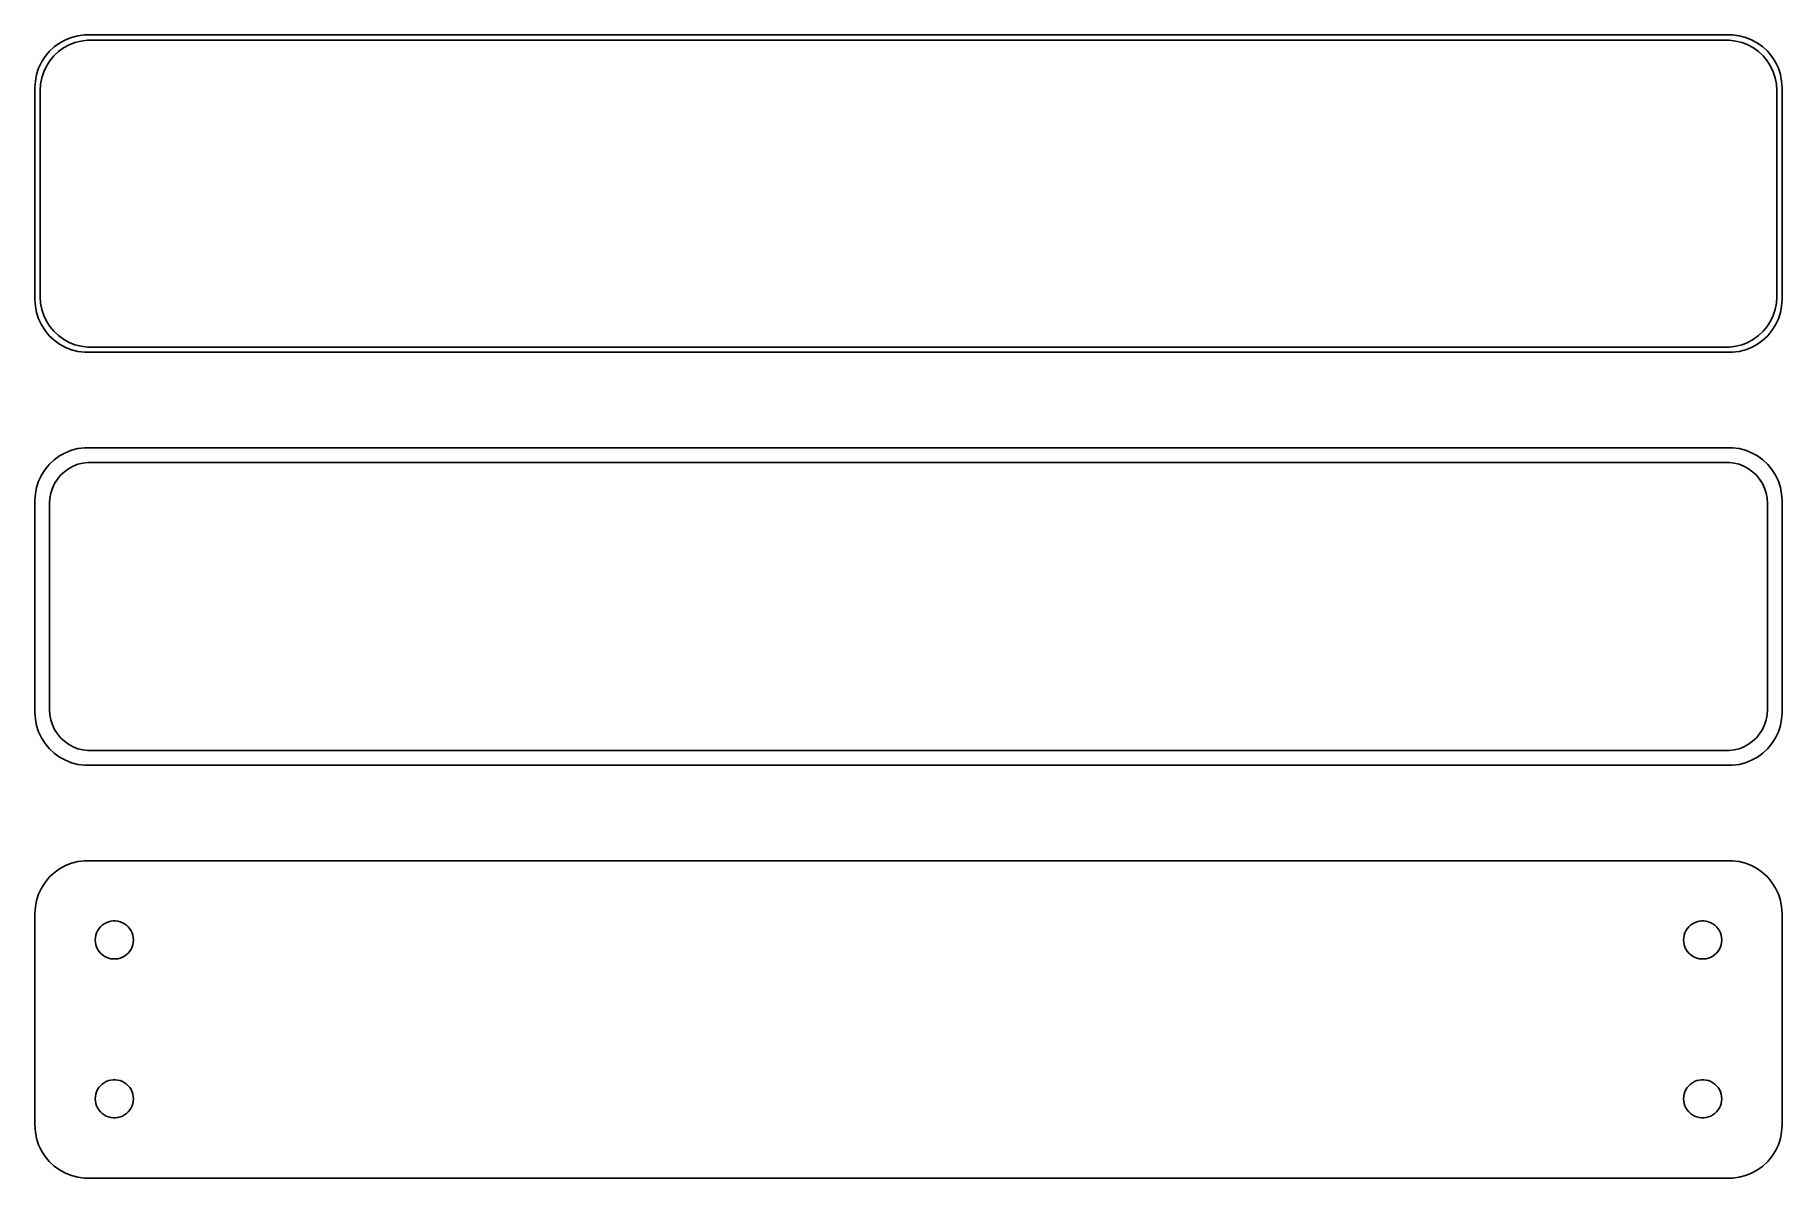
# Model space of a CAD drawing. Header units: metres. Extents: x -82 to 82, y 63 to 171.
import ezdxf

# ---------------------------------------------------------------- set-up
doc = ezdxf.new("R2010")
doc.units = ezdxf.units.M

msp = doc.modelspace()

# ---------------------------------------------------------------- linework, layer by layer
for p, q in [((-80.1791, 170.222), (-80.6871, 169.853)), ((-79.6289, 170.524), (-80.1791, 170.222)), ((-79.7952, 169.761), (-79.2724, 170.048)), ((-79.0451, 170.755), (-79.6289, 170.524)), ((-79.2724, 170.048), (-78.7178, 170.268)), ((-78.4369, 170.911), (-79.0451, 170.755)), ((-78.7178, 170.268), (-78.1401, 170.416)), ((-77.8139, 170.99), (-78.4369, 170.911)), ((-78.1401, 170.416), (-77.5482, 170.491)), ((77.8139, 170.99), (-77.8139, 170.99)), ((-77.5482, 170.491), (77.5482, 170.491)), ((77.5482, 170.491), (78.1401, 170.416)), ((78.4369, 170.911), (77.8139, 170.99)), ((78.1401, 170.416), (78.7178, 170.268)), ((79.0451, 170.755), (78.4369, 170.911)), ((78.7178, 170.268), (79.2724, 170.048)), ((79.6289, 170.524), (79.0451, 170.755)), ((79.2724, 170.048), (79.7952, 169.761)), ((80.1791, 170.222), (79.6289, 170.524)), ((80.6871, 169.853), (80.1791, 170.222)), ((-81.8815, 168.409), (-82.1489, 167.841)), ((-81.5451, 168.939), (-81.8815, 168.409)), ((-81.1448, 169.423), (-81.5451, 168.939)), ((-81.4125, 168.038), (-81.0928, 168.542)), ((-80.6871, 169.853), (-81.1448, 169.423)), ((-81.0928, 168.542), (-80.7126, 169.002)), ((-80.7126, 169.002), (-80.2778, 169.41)), ((-80.2778, 169.41), (-79.7952, 169.761)), ((79.7952, 169.761), (80.2778, 169.41)), ((80.2778, 169.41), (80.7126, 169.002)), ((81.1448, 169.423), (80.6871, 169.853)), ((80.7126, 169.002), (81.0928, 168.542)), ((81.0928, 168.542), (81.4125, 168.038)), ((81.5451, 168.939), (81.1448, 169.423)), ((81.8815, 168.409), (81.5451, 168.939)), ((82.1489, 167.841), (81.8815, 168.409)), ((-82.3429, 167.243), (-82.4606, 166.627)), ((-82.1489, 167.841), (-82.3429, 167.243)), ((-81.9625, 166.345), (-81.8508, 166.931)), ((-81.8508, 166.931), (-81.6664, 167.499)), ((-81.6664, 167.499), (-81.4125, 168.038)), ((81.4125, 168.038), (81.6664, 167.499)), ((81.6664, 167.499), (81.8508, 166.931)), ((81.8508, 166.931), (81.9625, 166.345)), ((82.3429, 167.243), (82.1489, 167.841)), ((82.4606, 166.627), (82.3429, 167.243)), ((-82.4606, 166.627), (-82.5, 166)), ((-82.5, 166), (-82.5, 146)), ((-82, 165.75), (-81.9625, 166.345)), ((-82, 146.25), (-82, 165.75)), ((81.9625, 166.345), (82, 165.75)), ((82, 165.75), (82, 146.25)), ((82.5, 166), (82.4606, 166.627)), ((82.5, 146), (82.5, 166)), ((-82.5, 146), (-82.4606, 145.373)), ((-82.4606, 145.373), (-82.3429, 144.757)), ((-81.9625, 145.655), (-82, 146.25)), ((-81.8508, 145.069), (-81.9625, 145.655)), ((81.9625, 145.655), (81.8508, 145.069)), ((82, 146.25), (81.9625, 145.655)), ((82.3429, 144.757), (82.4606, 145.373)), ((82.4606, 145.373), (82.5, 146)), ((-82.3429, 144.757), (-82.1489, 144.159)), ((-82.1489, 144.159), (-81.8815, 143.591)), ((-81.8815, 143.591), (-81.5451, 143.061)), ((-81.6664, 144.501), (-81.8508, 145.069)), ((-81.4125, 143.962), (-81.6664, 144.501)), ((-81.0928, 143.458), (-81.4125, 143.962)), ((81.4125, 143.962), (81.0928, 143.458)), ((81.6664, 144.501), (81.4125, 143.962)), ((81.5451, 143.061), (81.8815, 143.591)), ((81.8508, 145.069), (81.6664, 144.501)), ((81.8815, 143.591), (82.1489, 144.159)), ((82.1489, 144.159), (82.3429, 144.757)), ((-81.5451, 143.061), (-81.1448, 142.577)), ((-81.1448, 142.577), (-80.6871, 142.147)), ((-80.7126, 142.998), (-81.0928, 143.458)), ((-80.2778, 142.59), (-80.7126, 142.998)), ((-80.6871, 142.147), (-80.1791, 141.778)), ((-79.7952, 142.239), (-80.2778, 142.59)), ((-79.2724, 141.952), (-79.7952, 142.239)), ((-78.7178, 141.732), (-79.2724, 141.952)), ((79.2724, 141.952), (78.7178, 141.732)), ((79.7952, 142.239), (79.2724, 141.952)), ((80.2778, 142.59), (79.7952, 142.239)), ((80.1791, 141.778), (80.6871, 142.147)), ((80.7126, 142.998), (80.2778, 142.59)), ((80.6871, 142.147), (81.1448, 142.577)), ((81.0928, 143.458), (80.7126, 142.998)), ((81.1448, 142.577), (81.5451, 143.061)), ((-80.1791, 141.778), (-79.6289, 141.476)), ((-79.6289, 141.476), (-79.0451, 141.245)), ((-79.0451, 141.245), (-78.4369, 141.089)), ((-78.1401, 141.584), (-78.7178, 141.732)), ((-78.4369, 141.089), (-77.8139, 141.01)), ((-77.5482, 141.509), (-78.1401, 141.584)), ((-77.8139, 141.01), (77.8139, 141.01)), ((77.5482, 141.509), (-77.5482, 141.509)), ((78.1401, 141.584), (77.5482, 141.509)), ((77.8139, 141.01), (78.4369, 141.089)), ((78.7178, 141.732), (78.1401, 141.584)), ((78.4369, 141.089), (79.0451, 141.245)), ((79.0451, 141.245), (79.6289, 141.476)), ((79.6289, 141.476), (80.1791, 141.778)), ((-81.1448, 130.423), (-81.5451, 129.939)), ((-80.6871, 130.853), (-81.1448, 130.423)), ((-80.1791, 131.222), (-80.6871, 130.853)), ((-79.6289, 131.524), (-80.1791, 131.222)), ((-79.0451, 131.755), (-79.6289, 131.524)), ((-78.4369, 131.911), (-79.0451, 131.755)), ((-78.8975, 130.251), (-78.4457, 130.43)), ((-78.4457, 130.43), (-77.9751, 130.551)), ((-77.8139, 131.99), (-78.4369, 131.911)), ((-77.9751, 130.551), (-77.493, 130.612)), ((77.8139, 131.99), (-77.8139, 131.99)), ((-77.493, 130.612), (77.493, 130.612)), ((77.493, 130.612), (77.9751, 130.551)), ((78.4369, 131.911), (77.8139, 131.99)), ((77.9751, 130.551), (78.4457, 130.43)), ((79.0451, 131.755), (78.4369, 131.911)), ((78.4457, 130.43), (78.8975, 130.251)), ((79.6289, 131.524), (79.0451, 131.755)), ((80.1791, 131.222), (79.6289, 131.524)), ((80.6871, 130.853), (80.1791, 131.222)), ((81.1448, 130.423), (80.6871, 130.853)), ((81.5451, 129.939), (81.1448, 130.423)), ((-82.1489, 128.841), (-82.3429, 128.243)), ((-81.8815, 129.409), (-82.1489, 128.841)), ((-81.5451, 129.939), (-81.8815, 129.409)), ((-80.6408, 128.614), (-80.3805, 129.024)), ((-80.3805, 129.024), (-80.0707, 129.399)), ((-80.0707, 129.399), (-79.7165, 129.731)), ((-79.7165, 129.731), (-79.3234, 130.017)), ((-79.3234, 130.017), (-78.8975, 130.251)), ((78.8975, 130.251), (79.3234, 130.017)), ((79.3234, 130.017), (79.7165, 129.731)), ((79.7165, 129.731), (80.0707, 129.399)), ((80.0707, 129.399), (80.3805, 129.024)), ((80.3805, 129.024), (80.6408, 128.614)), ((81.8815, 129.409), (81.5451, 129.939)), ((82.1489, 128.841), (81.8815, 129.409)), ((82.3429, 128.243), (82.1489, 128.841)), ((-82.4606, 127.627), (-82.5, 127)), ((-82.3429, 128.243), (-82.4606, 127.627)), ((-81.1195, 126.75), (-81.089, 127.235)), ((-81.089, 127.235), (-80.9979, 127.712)), ((-80.9979, 127.712), (-80.8477, 128.174)), ((-80.8477, 128.174), (-80.6408, 128.614)), ((80.6408, 128.614), (80.8477, 128.174)), ((80.8477, 128.174), (80.9979, 127.712)), ((80.9979, 127.712), (81.089, 127.235)), ((81.089, 127.235), (81.1195, 126.75)), ((82.4606, 127.627), (82.3429, 128.243)), ((82.5, 127), (82.4606, 127.627)), ((-82.5, 127), (-82.5, 107)), ((-81.1195, 107.25), (-81.1195, 126.75)), ((81.1195, 126.75), (81.1195, 107.25)), ((82.5, 107), (82.5, 127)), ((-81.089, 106.765), (-81.1195, 107.25)), ((81.1195, 107.25), (81.089, 106.765)), ((-82.5, 107), (-82.4606, 106.373)), ((-82.4606, 106.373), (-82.3429, 105.757)), ((-82.3429, 105.757), (-82.1489, 105.159)), ((-80.9979, 106.288), (-81.089, 106.765)), ((-80.8477, 105.826), (-80.9979, 106.288)), ((-80.6408, 105.386), (-80.8477, 105.826)), ((80.8477, 105.826), (80.6408, 105.386)), ((80.9979, 106.288), (80.8477, 105.826)), ((81.089, 106.765), (80.9979, 106.288)), ((82.1489, 105.159), (82.3429, 105.757)), ((82.3429, 105.757), (82.4606, 106.373)), ((82.4606, 106.373), (82.5, 107)), ((-82.1489, 105.159), (-81.8815, 104.591)), ((-81.8815, 104.591), (-81.5451, 104.061)), ((-81.5451, 104.061), (-81.1448, 103.577)), ((-80.3805, 104.976), (-80.6408, 105.386)), ((-80.0707, 104.601), (-80.3805, 104.976)), ((-79.7165, 104.269), (-80.0707, 104.601)), ((-79.3234, 103.983), (-79.7165, 104.269)), ((-78.8975, 103.749), (-79.3234, 103.983)), ((79.3234, 103.983), (78.8975, 103.749)), ((79.7165, 104.269), (79.3234, 103.983)), ((80.0707, 104.601), (79.7165, 104.269)), ((80.3805, 104.976), (80.0707, 104.601)), ((80.6408, 105.386), (80.3805, 104.976)), ((81.1448, 103.577), (81.5451, 104.061)), ((81.5451, 104.061), (81.8815, 104.591)), ((81.8815, 104.591), (82.1489, 105.159)), ((-81.1448, 103.577), (-80.6871, 103.147)), ((-80.6871, 103.147), (-80.1791, 102.778)), ((-80.1791, 102.778), (-79.6289, 102.476)), ((-79.6289, 102.476), (-79.0451, 102.245)), ((-78.4457, 103.57), (-78.8975, 103.749)), ((-77.9751, 103.449), (-78.4457, 103.57)), ((-77.493, 103.388), (-77.9751, 103.449)), ((77.493, 103.388), (-77.493, 103.388)), ((77.9751, 103.449), (77.493, 103.388)), ((78.4457, 103.57), (77.9751, 103.449)), ((78.8975, 103.749), (78.4457, 103.57)), ((79.0451, 102.245), (79.6289, 102.476)), ((79.6289, 102.476), (80.1791, 102.778)), ((80.1791, 102.778), (80.6871, 103.147)), ((80.6871, 103.147), (81.1448, 103.577)), ((-79.0451, 102.245), (-78.4369, 102.089)), ((-78.4369, 102.089), (-77.8139, 102.01)), ((-77.8139, 102.01), (77.8139, 102.01)), ((77.8139, 102.01), (78.4369, 102.089)), ((78.4369, 102.089), (79.0451, 102.245)), ((-79.6289, 92.5241), (-80.1791, 92.2216)), ((-79.0451, 92.7553), (-79.6289, 92.5241)), ((-78.4369, 92.9114), (-79.0451, 92.7553)), ((-77.8139, 92.9901), (-78.4369, 92.9114)), ((77.8139, 92.9901), (-77.8139, 92.9901)), ((78.4369, 92.9114), (77.8139, 92.9901)), ((79.0451, 92.7553), (78.4369, 92.9114)), ((79.6289, 92.5241), (79.0451, 92.7553)), ((80.1791, 92.2216), (79.6289, 92.5241)), ((-81.5451, 90.9389), (-81.8815, 90.4088)), ((-81.1448, 91.4227), (-81.5451, 90.9389)), ((-80.6871, 91.8526), (-81.1448, 91.4227)), ((-80.1791, 92.2216), (-80.6871, 91.8526)), ((80.6871, 91.8526), (80.1791, 92.2216)), ((81.1448, 91.4227), (80.6871, 91.8526)), ((81.5451, 90.9389), (81.1448, 91.4227)), ((81.8815, 90.4088), (81.5451, 90.9389)), ((-82.3429, 89.2434), (-82.4606, 88.6267)), ((-82.1489, 89.8406), (-82.3429, 89.2434)), ((-81.8815, 90.4088), (-82.1489, 89.8406)), ((82.1489, 89.8406), (81.8815, 90.4088)), ((82.3429, 89.2434), (82.1489, 89.8406)), ((82.4606, 88.6267), (82.3429, 89.2434)), ((-82.4606, 88.6267), (-82.5, 88)), ((-82.5, 88), (-82.5, 68)), ((82.5, 88), (82.4606, 88.6267)), ((82.5, 68), (82.5, 88)), ((-76.7858, 85.7256), (-76.7434, 85.9476)), ((-76.7434, 85.9476), (-76.6736, 86.1626)), ((-76.6736, 86.1626), (-76.5773, 86.3671)), ((-76.5773, 86.3671), (-76.4562, 86.558)), ((-76.4562, 86.558), (-76.3121, 86.7322)), ((-76.3121, 86.7322), (-76.1474, 86.8869)), ((-76.1474, 86.8869), (-75.9645, 87.0198)), ((-75.9645, 87.0198), (-75.7664, 87.1287)), ((-75.7664, 87.1287), (-75.5562, 87.2119)), ((-75.5562, 87.2119), (-75.3373, 87.2681)), ((-75.3373, 87.2681), (-75.113, 87.2964)), ((-75.113, 87.2964), (-74.887, 87.2964)), ((-74.887, 87.2964), (-74.6627, 87.2681)), ((-74.6627, 87.2681), (-74.4438, 87.2119)), ((-74.4438, 87.2119), (-74.2336, 87.1287)), ((-74.2336, 87.1287), (-74.0355, 87.0198)), ((-74.0355, 87.0198), (-73.8526, 86.8869)), ((-73.8526, 86.8869), (-73.6879, 86.7322)), ((-73.6879, 86.7322), (-73.5438, 86.558)), ((-73.5438, 86.558), (-73.4226, 86.3671)), ((-73.4226, 86.3671), (-73.3264, 86.1626)), ((-73.3264, 86.1626), (-73.2565, 85.9476)), ((-73.2565, 85.9476), (-73.2142, 85.7256)), ((73.2142, 85.7256), (73.2565, 85.9476)), ((73.2565, 85.9476), (73.3264, 86.1626)), ((73.3264, 86.1626), (73.4226, 86.3671)), ((73.4226, 86.3671), (73.5438, 86.558)), ((73.5438, 86.558), (73.6879, 86.7322)), ((73.6879, 86.7322), (73.8526, 86.8869)), ((73.8526, 86.8869), (74.0355, 87.0198)), ((74.0355, 87.0198), (74.2336, 87.1287)), ((74.2336, 87.1287), (74.4438, 87.2119)), ((74.4438, 87.2119), (74.6627, 87.2681)), ((74.6627, 87.2681), (74.887, 87.2964)), ((74.887, 87.2964), (75.113, 87.2964)), ((75.113, 87.2964), (75.3373, 87.2681)), ((75.3373, 87.2681), (75.5562, 87.2119)), ((75.5562, 87.2119), (75.7664, 87.1287)), ((75.7664, 87.1287), (75.9645, 87.0198)), ((75.9645, 87.0198), (76.1474, 86.8869)), ((76.1474, 86.8869), (76.3121, 86.7322)), ((76.3121, 86.7322), (76.4562, 86.558)), ((76.4562, 86.558), (76.5773, 86.3671)), ((76.5773, 86.3671), (76.6736, 86.1626)), ((76.6736, 86.1626), (76.7434, 85.9476)), ((76.7434, 85.9476), (76.7858, 85.7256)), ((-76.8, 85.5), (-76.7858, 85.7256)), ((-76.7858, 85.2744), (-76.8, 85.5)), ((-76.7434, 85.0524), (-76.7858, 85.2744)), ((-76.6736, 84.8374), (-76.7434, 85.0524)), ((-76.5773, 84.6328), (-76.6736, 84.8374)), ((-76.4562, 84.442), (-76.5773, 84.6328)), ((-76.3121, 84.2678), (-76.4562, 84.442)), ((-76.1474, 84.1131), (-76.3121, 84.2678)), ((-73.6879, 84.2678), (-73.8526, 84.1131)), ((-73.5438, 84.442), (-73.6879, 84.2678)), ((-73.4226, 84.6328), (-73.5438, 84.442)), ((-73.3264, 84.8374), (-73.4226, 84.6328)), ((-73.2565, 85.0524), (-73.3264, 84.8374)), ((-73.2142, 85.2744), (-73.2565, 85.0524)), ((-73.2142, 85.7256), (-73.2, 85.5)), ((-73.2, 85.5), (-73.2142, 85.2744)), ((73.2, 85.5), (73.2142, 85.7256)), ((73.2142, 85.2744), (73.2, 85.5)), ((73.2565, 85.0524), (73.2142, 85.2744)), ((73.3264, 84.8374), (73.2565, 85.0524)), ((73.4226, 84.6328), (73.3264, 84.8374)), ((73.5438, 84.442), (73.4226, 84.6328)), ((73.6879, 84.2678), (73.5438, 84.442)), ((73.8526, 84.1131), (73.6879, 84.2678)), ((76.3121, 84.2678), (76.1474, 84.1131)), ((76.4562, 84.442), (76.3121, 84.2678)), ((76.5773, 84.6328), (76.4562, 84.442)), ((76.6736, 84.8374), (76.5773, 84.6328)), ((76.7434, 85.0524), (76.6736, 84.8374)), ((76.7858, 85.2744), (76.7434, 85.0524)), ((76.7858, 85.7256), (76.8, 85.5)), ((76.8, 85.5), (76.7858, 85.2744)), ((-75.9645, 83.9802), (-76.1474, 84.1131)), ((-75.7664, 83.8713), (-75.9645, 83.9802)), ((-75.5562, 83.7881), (-75.7664, 83.8713)), ((-75.3373, 83.7319), (-75.5562, 83.7881)), ((-75.113, 83.7036), (-75.3373, 83.7319)), ((-74.887, 83.7036), (-75.113, 83.7036)), ((-74.6627, 83.7319), (-74.887, 83.7036)), ((-74.4438, 83.7881), (-74.6627, 83.7319)), ((-74.2336, 83.8713), (-74.4438, 83.7881)), ((-74.0355, 83.9802), (-74.2336, 83.8713)), ((-73.8526, 84.1131), (-74.0355, 83.9802)), ((74.0355, 83.9802), (73.8526, 84.1131)), ((74.2336, 83.8713), (74.0355, 83.9802)), ((74.4438, 83.7881), (74.2336, 83.8713)), ((74.6627, 83.7319), (74.4438, 83.7881)), ((74.887, 83.7036), (74.6627, 83.7319)), ((75.113, 83.7036), (74.887, 83.7036)), ((75.3373, 83.7319), (75.113, 83.7036)), ((75.5562, 83.7881), (75.3373, 83.7319)), ((75.7664, 83.8713), (75.5562, 83.7881)), ((75.9645, 83.9802), (75.7664, 83.8713)), ((76.1474, 84.1131), (75.9645, 83.9802)), ((-76.7434, 70.9476), (-76.6736, 71.1626)), ((-76.6736, 71.1626), (-76.5773, 71.3672)), ((-76.5773, 71.3672), (-76.4562, 71.558)), ((-76.4562, 71.558), (-76.3121, 71.7322)), ((-76.3121, 71.7322), (-76.1474, 71.8869)), ((-76.1474, 71.8869), (-75.9645, 72.0198)), ((-75.9645, 72.0198), (-75.7664, 72.1287)), ((-75.7664, 72.1287), (-75.5562, 72.2119)), ((-75.5562, 72.2119), (-75.3373, 72.2681)), ((-75.3373, 72.2681), (-75.113, 72.2964)), ((-75.113, 72.2964), (-74.887, 72.2964)), ((-74.887, 72.2964), (-74.6627, 72.2681)), ((-74.6627, 72.2681), (-74.4438, 72.2119)), ((-74.4438, 72.2119), (-74.2336, 72.1287)), ((-74.2336, 72.1287), (-74.0355, 72.0198)), ((-74.0355, 72.0198), (-73.8526, 71.8869)), ((-73.8526, 71.8869), (-73.6879, 71.7322)), ((-73.6879, 71.7322), (-73.5438, 71.558)), ((-73.5438, 71.558), (-73.4226, 71.3672)), ((-73.4226, 71.3672), (-73.3264, 71.1626)), ((-73.3264, 71.1626), (-73.2565, 70.9476)), ((73.2565, 70.9476), (73.3264, 71.1626)), ((73.3264, 71.1626), (73.4226, 71.3672)), ((73.4226, 71.3672), (73.5438, 71.558)), ((73.5438, 71.558), (73.6879, 71.7322)), ((73.6879, 71.7322), (73.8526, 71.8869)), ((73.8526, 71.8869), (74.0355, 72.0198)), ((74.0355, 72.0198), (74.2336, 72.1287)), ((74.2336, 72.1287), (74.4438, 72.2119)), ((74.4438, 72.2119), (74.6627, 72.2681)), ((74.6627, 72.2681), (74.887, 72.2964)), ((74.887, 72.2964), (75.113, 72.2964)), ((75.113, 72.2964), (75.3373, 72.2681)), ((75.3373, 72.2681), (75.5562, 72.2119)), ((75.5562, 72.2119), (75.7664, 72.1287)), ((75.7664, 72.1287), (75.9645, 72.0198)), ((75.9645, 72.0198), (76.1474, 71.8869)), ((76.1474, 71.8869), (76.3121, 71.7322)), ((76.3121, 71.7322), (76.4562, 71.558)), ((76.4562, 71.558), (76.5773, 71.3672)), ((76.5773, 71.3672), (76.6736, 71.1626)), ((76.6736, 71.1626), (76.7434, 70.9476)), ((-76.8, 70.5), (-76.7858, 70.7256)), ((-76.7858, 70.2744), (-76.8, 70.5)), ((-76.7858, 70.7256), (-76.7434, 70.9476)), ((-76.7434, 70.0524), (-76.7858, 70.2744)), ((-76.6736, 69.8374), (-76.7434, 70.0524)), ((-76.5773, 69.6329), (-76.6736, 69.8374)), ((-76.4562, 69.442), (-76.5773, 69.6329)), ((-76.3121, 69.2678), (-76.4562, 69.442)), ((-73.5438, 69.442), (-73.6879, 69.2678)), ((-73.4226, 69.6329), (-73.5438, 69.442)), ((-73.3264, 69.8374), (-73.4226, 69.6329)), ((-73.2565, 70.0524), (-73.3264, 69.8374)), ((-73.2565, 70.9476), (-73.2142, 70.7256)), ((-73.2142, 70.2744), (-73.2565, 70.0524)), ((-73.2142, 70.7256), (-73.2, 70.5)), ((-73.2, 70.5), (-73.2142, 70.2744)), ((73.2, 70.5), (73.2142, 70.7256)), ((73.2142, 70.2744), (73.2, 70.5)), ((73.2142, 70.7256), (73.2565, 70.9476)), ((73.2565, 70.0524), (73.2142, 70.2744)), ((73.3264, 69.8374), (73.2565, 70.0524)), ((73.4226, 69.6329), (73.3264, 69.8374)), ((73.5438, 69.442), (73.4226, 69.6329)), ((73.6879, 69.2678), (73.5438, 69.442)), ((76.4562, 69.442), (76.3121, 69.2678)), ((76.5773, 69.6329), (76.4562, 69.442)), ((76.6736, 69.8374), (76.5773, 69.6329)), ((76.7434, 70.0524), (76.6736, 69.8374)), ((76.7434, 70.9476), (76.7858, 70.7256)), ((76.7858, 70.2744), (76.7434, 70.0524)), ((76.7858, 70.7256), (76.8, 70.5)), ((76.8, 70.5), (76.7858, 70.2744)), ((-82.5, 68), (-82.4606, 67.3733)), ((-76.1474, 69.1131), (-76.3121, 69.2678)), ((-75.9645, 68.9802), (-76.1474, 69.1131)), ((-75.7664, 68.8713), (-75.9645, 68.9802)), ((-75.5562, 68.7881), (-75.7664, 68.8713)), ((-75.3373, 68.7319), (-75.5562, 68.7881)), ((-75.113, 68.7036), (-75.3373, 68.7319)), ((-74.887, 68.7036), (-75.113, 68.7036)), ((-74.6627, 68.7319), (-74.887, 68.7036)), ((-74.4438, 68.7881), (-74.6627, 68.7319)), ((-74.2336, 68.8713), (-74.4438, 68.7881)), ((-74.0355, 68.9802), (-74.2336, 68.8713)), ((-73.8526, 69.1131), (-74.0355, 68.9802)), ((-73.6879, 69.2678), (-73.8526, 69.1131)), ((73.8526, 69.1131), (73.6879, 69.2678)), ((74.0355, 68.9802), (73.8526, 69.1131)), ((74.2336, 68.8713), (74.0355, 68.9802)), ((74.4438, 68.7881), (74.2336, 68.8713)), ((74.6627, 68.7319), (74.4438, 68.7881)), ((74.887, 68.7036), (74.6627, 68.7319)), ((75.113, 68.7036), (74.887, 68.7036)), ((75.3373, 68.7319), (75.113, 68.7036)), ((75.5562, 68.7881), (75.3373, 68.7319)), ((75.7664, 68.8713), (75.5562, 68.7881)), ((75.9645, 68.9802), (75.7664, 68.8713)), ((76.1474, 69.1131), (75.9645, 68.9802)), ((76.3121, 69.2678), (76.1474, 69.1131)), ((82.4606, 67.3733), (82.5, 68)), ((-82.4606, 67.3733), (-82.3429, 66.7566)), ((-82.3429, 66.7566), (-82.1489, 66.1594)), ((-82.1489, 66.1594), (-81.8815, 65.5912)), ((81.8815, 65.5912), (82.1489, 66.1594)), ((82.1489, 66.1594), (82.3429, 66.7566)), ((82.3429, 66.7566), (82.4606, 67.3733)), ((-81.8815, 65.5912), (-81.5451, 65.0611)), ((-81.5451, 65.0611), (-81.1448, 64.5773)), ((-81.1448, 64.5773), (-80.6871, 64.1474)), ((80.6871, 64.1474), (81.1448, 64.5773)), ((81.1448, 64.5773), (81.5451, 65.0611)), ((81.5451, 65.0611), (81.8815, 65.5912)), ((-80.6871, 64.1474), (-80.1791, 63.7784)), ((-80.1791, 63.7784), (-79.6289, 63.4759)), ((-79.6289, 63.4759), (-79.0451, 63.2447)), ((-79.0451, 63.2447), (-78.4369, 63.0886)), ((-78.4369, 63.0886), (-77.8139, 63.0099)), ((-77.8139, 63.0099), (77.8139, 63.0099)), ((77.8139, 63.0099), (78.4369, 63.0886)), ((78.4369, 63.0886), (79.0451, 63.2447)), ((79.0451, 63.2447), (79.6289, 63.4759)), ((79.6289, 63.4759), (80.1791, 63.7784)), ((80.1791, 63.7784), (80.6871, 64.1474))]:
    msp.add_line(p, q)

doc.saveas('drawing.dxf')
